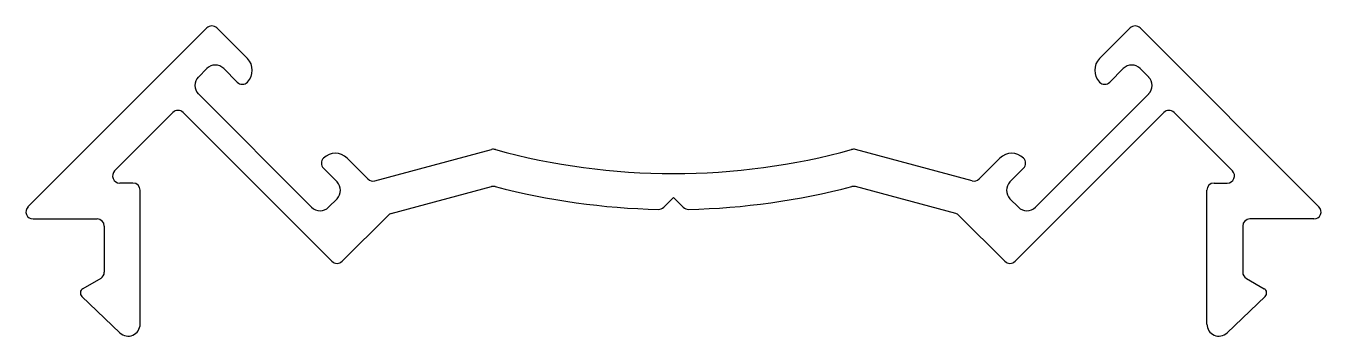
# Model space of a CAD drawing. Extents: x 179 to 233.1, y 657.7 to 670.7.
import ezdxf

# ---------------------------------------------------------------- set-up
doc = ezdxf.new("R2010")
doc.units = 0
doc.layers.get('0').update_dxf_attribs({"linetype": 'CONTINUOUS'})

msp = doc.modelspace()

# ---------------------------------------------------------------- linework, layer by layer
at = {"color": 0}
for p, q in [((179.083, 663.108), (186.557, 670.582)), ((186.982, 670.582), (188.254, 669.309)), ((225.155, 670.582), (223.882, 669.309)), ((233.053, 663.108), (225.579, 670.582)), ((186.557, 668.885), (186.204, 668.531)), ((187.83, 668.319), (187.265, 668.885)), ((224.307, 668.319), (224.872, 668.885)), ((225.579, 668.885), (225.933, 668.531)), ((186.204, 667.824), (190.941, 663.087)), ((225.933, 667.824), (221.195, 663.087)), ((182.705, 664.608), (185.143, 667.047)), ((191.79, 660.824), (185.567, 667.047)), ((220.347, 660.824), (226.569, 667.047)), ((229.432, 664.608), (226.994, 667.047)), ((193.584, 664.192), (198.464, 665.5)), ((218.553, 664.192), (213.673, 665.5)), ((192.426, 665.137), (193.294, 664.27)), ((219.71, 665.137), (218.843, 664.27)), ((192.002, 664.147), (191.436, 664.713)), ((220.135, 664.147), (220.7, 664.713)), ((183.471, 664.096), (182.917, 664.096)), ((194.27, 662.823), (198.464, 663.947)), ((217.866, 662.823), (213.673, 663.947)), ((228.666, 664.096), (229.22, 664.096)), ((183.771, 658.196), (183.771, 663.796)), ((191.649, 663.087), (192.002, 663.44)), ((206.068, 663.491), (205.658, 663.084)), ((206.068, 663.491), (206.478, 663.084)), ((220.488, 663.087), (220.135, 663.44)), ((228.366, 658.196), (228.366, 663.796)), ((192.214, 660.824), (194.136, 662.746)), ((219.922, 660.824), (218.001, 662.746)), ((179.296, 662.596), (181.971, 662.596)), ((182.271, 662.296), (182.271, 660.369)), ((229.866, 662.296), (229.866, 660.369)), ((232.841, 662.596), (230.166, 662.596)), ((182.121, 660.109), (181.376, 659.679)), ((230.016, 660.109), (230.761, 659.679)), ((181.333, 659.359), (182.926, 657.835)), ((230.804, 659.359), (229.211, 657.835))]:
    msp.add_line(p, q, dxfattribs=at)
for centre, radius, start, end in [((186.77, 670.37), 0.3, 45, 135), ((225.367, 670.37), 0.3, 45, 135), ((187.76, 668.814), 0.7, 315, 45), ((224.377, 668.814), 0.7, 135, 225), ((186.911, 668.531), 0.5, 45, 135), ((225.226, 668.531), 0.5, 45, 135), ((186.557, 668.178), 0.5, 135, 225), ((188.042, 668.531), 0.3, 225, 315), ((224.094, 668.531), 0.3, 225, 315), ((225.579, 668.178), 0.5, 315, 45), ((185.355, 666.834), 0.3, 45, 135), ((226.781, 666.834), 0.3, 45, 135), ((198.542, 665.21), 0.3, 74.5759, 105), ((206.068, 692.491), 28, 254.5759, 270), ((206.068, 692.491), 28, 270, 285.4241), ((213.595, 665.21), 0.3, 75, 105.4241), ((191.649, 664.925), 0.3, 135, 225), ((191.931, 664.642), 0.7, 45, 135), ((220.205, 664.642), 0.7, 45, 135), ((220.488, 664.925), 0.3, 315, 45), ((182.917, 664.396), 0.3, 135, 270), ((229.22, 664.396), 0.3, 270, 45), ((183.471, 663.796), 0.3, 0, 90), ((191.649, 663.794), 0.5, 315, 45), ((193.506, 664.482), 0.3, 225, 285), ((198.541, 663.657), 0.3, 75.3695, 105), ((206.068, 692.491), 29.5, 255.3695, 268.7811), ((206.068, 692.491), 29.5, 271.2189, 284.6305), ((213.595, 663.657), 0.3, 75, 104.6305), ((218.631, 664.482), 0.3, 255, 315), ((220.488, 663.794), 0.5, 135, 225), ((228.666, 663.796), 0.3, 90, 180), ((179.296, 662.896), 0.3, 135, 270), ((191.295, 663.44), 0.5, 225, 315), ((194.348, 662.534), 0.3, 105, 135), ((205.447, 663.297), 0.3, 268.7811, 314.7562), ((206.69, 663.297), 0.3, 225.2438, 271.2189), ((217.789, 662.534), 0.3, 45, 75), ((220.842, 663.44), 0.5, 225, 315), ((232.841, 662.896), 0.3, 270, 45), ((181.971, 662.296), 0.3, 0, 90), ((230.166, 662.296), 0.3, 90, 180), ((192.002, 661.036), 0.3, 225, 315), ((220.135, 661.036), 0.3, 225, 315), ((181.971, 660.369), 0.3, 300, 0), ((230.166, 660.369), 0.3, 180, 240), ((181.471, 659.503), 0.2, 118.3849, 226.2603), ((230.666, 659.503), 0.2, 313.7397, 61.6151), ((183.271, 658.196), 0.5, 226.2603, 0), ((228.866, 658.196), 0.5, 180, 313.7397)]:
    msp.add_arc(centre, radius, start, end, dxfattribs=at)

doc.saveas('drawing.dxf')
